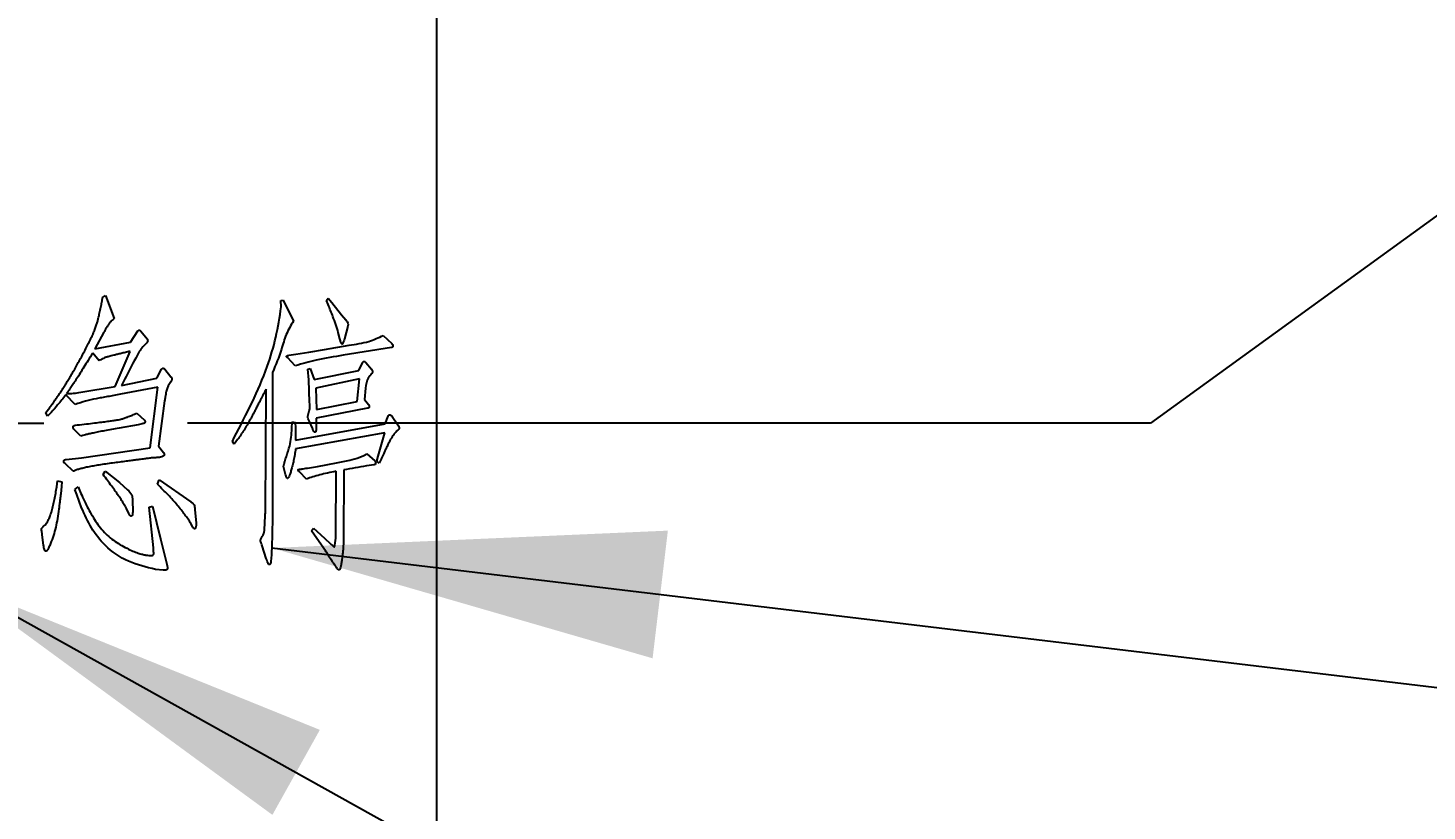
# Model space of a CAD drawing. Extents: x 2 to 292, y 3 to 207.
# Drawn here: x 163.5 to 178.09, y 65.23 to 73.39 of the extents above; entities that cross this region are included whole.
import ezdxf

# ---------------------------------------------------------------- set-up
doc = ezdxf.new("R2010")
doc.units = 0
doc.linetypes.add('SLD-实线', pattern=[0])
doc.layers.get('0').update_dxf_attribs({"linetype": 'CONTINUOUS'})
doc.layers.add('图框', color=7, linetype='SLD-实线')
doc.styles.add('SLDTEXTSTYLE0', font='TXT', dxfattribs={"width": 0.7, "bigfont": 'bigfont'})
doc.styles.add('SLDTEXTSTYLE10', font='TXT', dxfattribs={"width": 0.633333})
doc.styles.add('SLDTEXTSTYLE2', font='TXT', dxfattribs={"width": 0.7})
doc.dimstyles.new('SLDDIMSTYLE1', dxfattribs={"dimtxt": 3.5, "dimasz": 4.08, "dimexe": 0, "dimexo": 0.0625, "dimgap": 0.875, "dimtad": 0, "dimtih": 1, "dimtoh": 1, "dimlfac": 5, "dimrnd": 1e-09, "dimzin": 12, "dimtxsty": 'SLDTEXTSTYLE2', "dimblk1": 'NONE', "dimblk2": 'NONE', "dimsah": 1, "dimcen": 0.09, "dimazin": 3, "dimtfac": 1, "dimtofl": 0, "dimtmove": 0, "dimatfit": 3, "dimtolj": 1, "dimtzin": 12})
doc.dimstyles.new('SLDDIMSTYLE11', dxfattribs={"dimtxt": 3.5, "dimasz": 4.08, "dimexe": 0, "dimexo": 0.0625, "dimgap": 0.875, "dimtad": 0, "dimtih": 1, "dimtoh": 1, "dimlfac": 5, "dimrnd": 1e-09, "dimzin": 12, "dimtxsty": 'SLDTEXTSTYLE2', "dimblk1": 'NONE', "dimsah": 1, "dimcen": 0, "dimazin": 3, "dimtfac": 1, "dimtmove": 0, "dimatfit": 3, "dimtolj": 1, "dimtzin": 12})
doc.dimstyles.new('SLDDIMSTYLE14', dxfattribs={"dimtxt": 0.18, "dimasz": 4.08, "dimexe": 0, "dimexo": 0.0625, "dimgap": 0, "dimtad": 0, "dimtih": 1, "dimtoh": 1, "dimdec": 0, "dimrnd": 1e-09, "dimzin": 0, "dimtxsty": 'STANDARD', "dimsah": 1, "dimcen": 0.09, "dimazin": 3, "dimtfac": 4.08, "dimtdec": 0, "dimtofl": 0, "dimtmove": 0, "dimatfit": 3, "dimtolj": 1, "dimtzin": 0})
doc.dimstyles.new('SLDDIMSTYLE2', dxfattribs={"dimtxt": 3.5, "dimasz": 4.08, "dimexe": 0, "dimexo": 0.0625, "dimgap": 0.875, "dimtad": 0, "dimtih": 1, "dimtoh": 1, "dimlfac": 5, "dimrnd": 1e-09, "dimzin": 12, "dimtxsty": 'SLDTEXTSTYLE2', "dimblk1": 'NONE', "dimblk2": 'NONE', "dimsah": 1, "dimcen": 0.09, "dimazin": 3, "dimtfac": 1, "dimtofl": 0, "dimtmove": 0, "dimatfit": 3, "dimtolj": 1, "dimtzin": 12})
doc.dimstyles.new('SLDDIMSTYLE7', dxfattribs={"dimtxt": 3.5, "dimasz": 4.08, "dimexe": 0, "dimexo": 0.0625, "dimgap": 0.875, "dimtad": 0, "dimtih": 1, "dimtoh": 1, "dimlfac": 5, "dimrnd": 1e-09, "dimzin": 12, "dimtxsty": 'SLDTEXTSTYLE2', "dimblk1": 'NONE', "dimsah": 1, "dimcen": 0, "dimazin": 3, "dimtfac": 1, "dimtmove": 0, "dimatfit": 3, "dimtolj": 1, "dimtzin": 12})
doc.dimstyles.new('SLDDIMSTYLE8', dxfattribs={"dimtxt": 3.5, "dimasz": 4.08, "dimexe": 0, "dimexo": 0.0625, "dimgap": 0.875, "dimtad": 0, "dimtih": 1, "dimtoh": 1, "dimlfac": 5, "dimrnd": 1e-09, "dimzin": 4, "dimtxsty": 'SLDTEXTSTYLE2', "dimblk1": 'NONE', "dimsah": 1, "dimcen": 0, "dimazin": 3, "dimtfac": 1, "dimtmove": 0, "dimatfit": 3, "dimtolj": 1, "dimtzin": 12})

# ---------------------------------------------------------------- blocks, each defined once
blk = doc.blocks.new('_D_20')
at = {"layer": '图框', "color": 5}
blk.add_line((163.965, 119.071), (163.965, 165.671), dxfattribs=at)
at = {"layer": '图框', "color": 5, "insert": (161.618, 165.671), "char_height": 3.5, "attachment_point": 1, "rotation": 90, "style": 'SLDTEXTSTYLE2'}
blk.add_mtext('571', dxfattribs=at)
blk = doc.blocks.new('_NONE')
blk = doc.blocks.new('_D_26')
at = {"layer": '图框', "color": 5}
for p, q in [((180.209, 72.899), (175.209, 69.271)), ((180.209, 72.899), (185.209, 72.899)), ((175.209, 69.271), (165.165, 69.271))]:
    blk.add_line(p, q, dxfattribs=at)
at = {"layer": '图框', "color": 5, "insert": (185.209, 75.245), "char_height": 3.5, "attachment_point": 1, "style": 'SLDTEXTSTYLE2'}
blk.add_mtext('115', dxfattribs=at)
blk = doc.blocks.new('_D_35')
at = {"layer": '图框', "color": 5}
blk.add_line((113.265, 105.271), (177.765, 105.271), dxfattribs=at)
at = {"layer": '图框', "color": 5, "insert": (177.765, 107.618), "char_height": 3.5, "attachment_point": 1, "style": 'SLDTEXTSTYLE2'}
blk.add_mtext('295', dxfattribs=at)
blk = doc.blocks.new('_D_40')
at = {"layer": '图框', "color": 5}
blk.add_line((113.265, 121.271), (177.765, 121.271), dxfattribs=at)
at = {"layer": '图框', "color": 5, "insert": (177.765, 123.618), "char_height": 3.5, "attachment_point": 1, "style": 'SLDTEXTSTYLE2'}
blk.add_mtext('375', dxfattribs=at)
blk = doc.blocks.new('_D_47')
at = {"layer": '图框', "color": 5}
blk.add_line((115.265, 159.271), (176.538, 159.271), dxfattribs=at)
at = {"layer": '图框', "color": 5, "insert": (176.538, 161.618), "char_height": 3.5, "attachment_point": 1, "style": 'SLDTEXTSTYLE2'}
blk.add_mtext('565', dxfattribs=at)
blk = doc.blocks.new('SW_SYMBOL_HOLE_SPOT')
at = {"layer": '图框', "color": 0}
for p, q in [((0, 875), (0, 75)), ((1600, 75), (1600, 875)), ((0, 75), (1600, 75))]:
    blk.add_line(p, q, dxfattribs=at)
blk = doc.blocks.new('SW_SYMBOL_HOLE_DEPTH')
at = {"layer": '图框', "color": 0}
for p, q in [((0, 875), (800, 875)), ((400, 875), (400, 75)), ((100, 555), (400, 75)), ((700, 555), (400, 75))]:
    blk.add_line(p, q, dxfattribs=at)
blk = doc.blocks.new('_D_58')
at = {"layer": '图框', "color": 5}
for p, q in [((148.803, 80.542), (152.726, 76.001)), ((152.726, 76.001), (177.803, 46.971)), ((177.803, 46.971), (200.911, 46.971))]:
    blk.add_line(p, q, dxfattribs=at)
blk.add_solid([(152.726, 76.001), (155.008, 72.582), (155.777, 73.246)], dxfattribs=at)
at = {"layer": '图框', "color": 5, "xscale": 0.004511737089201878, "yscale": 0.004511737089201878, "zscale": 0.004511737089201878}
for name, p in [('SW_SYMBOL_HOLE_SPOT', (179.391, 40.93)), ('SW_SYMBOL_HOLE_DEPTH', (193.941, 40.93))]:
    blk.add_blockref(name, p, dxfattribs=at)
at = {"layer": '图框', "color": 5, "char_height": 3.5, "attachment_point": 1}
for s, insert, style in [('22.50 贯\\M+190FA', (184.545, 50.792), 'SLDTEXTSTYLE0'), ('%%c', (180.43, 50.806), 'SLDTEXTSTYLE2'), ('%%c', (186.754, 44.936), 'SLDTEXTSTYLE2'), ('30', (190.868, 44.921), 'SLDTEXTSTYLE2'), ('10', (197.839, 44.921), 'SLDTEXTSTYLE2')]:
    blk.add_mtext(s, dxfattribs=dict(at, insert=insert, style=style))
blk = doc.blocks.new('_D_62')
at = {"layer": '图框', "color": 5}
for p, q in [((111.225, 67.929), (112.304, 66.614)), ((112.304, 66.614), (147.049, 24.256)), ((147.049, 24.256), (174.199, 24.256))]:
    blk.add_line(p, q, dxfattribs=at)
blk.add_solid([(112.304, 66.614), (114.498, 63.138), (115.284, 63.782)], dxfattribs=at)
at = {"layer": '图框', "color": 5, "xscale": 0.004511737089201878, "yscale": 0.004511737089201878, "zscale": 0.004511737089201878}
for name, p in [('SW_SYMBOL_HOLE_SPOT', (149.131, 19.07)), ('SW_SYMBOL_HOLE_DEPTH', (166.744, 19.07))]:
    blk.add_blockref(name, p, dxfattribs=at)
at = {"layer": '图框', "color": 5, "char_height": 3.5, "attachment_point": 1}
for s, insert, style in [('8.50 贯\\M+190FA', (160.194, 28.076), 'SLDTEXTSTYLE0'), ('%%c', (154.767, 28.091), 'SLDTEXTSTYLE2'), ('4 x', (148.637, 28.076), 'SLDTEXTSTYLE10'), ('%%c', (156.494, 23.076), 'SLDTEXTSTYLE2'), ('15', (161.921, 23.062), 'SLDTEXTSTYLE2'), ('8', (171.954, 23.062), 'SLDTEXTSTYLE2')]:
    blk.add_mtext(s, dxfattribs=dict(at, insert=insert, style=style))
blk = doc.blocks.new('_D_67')
at = {"layer": '图框', "color": 5}
for p, q in [((156.795, 70.927), (162.734, 67.616)), ((162.734, 67.616), (182.88, 56.382)), ((182.88, 56.382), (191.654, 56.382))]:
    blk.add_line(p, q, dxfattribs=at)
blk.add_solid([(162.734, 67.616), (166.05, 65.185), (166.545, 66.072)], dxfattribs=at)
at = {"layer": '图框', "color": 5, "char_height": 3.5, "attachment_point": 1, "style": 'SLDTEXTSTYLE2'}
for s, insert in [('%%c', (184.467, 60.908)), ('34', (188.582, 60.894))]:
    blk.add_mtext(s, dxfattribs=dict(at, insert=insert))
blk = doc.blocks.new('SW_CENTERMARKSYMBOL_0')
at = {"layer": '图框', "color": 0}
for p, q in [((0, 1), (0, 3.9)), ((0, 0), (0, 0.5)), ((-1, 0), (-3.9, 0)), ((0, 0), (-0.5, 0)), ((0, 0), (0, -0.5)), ((0, 0), (0.5, 0)), ((1, 0), (3.9, 0)), ((0, -1), (0, -3.9))]:
    blk.add_line(p, q, dxfattribs=at)

msp = doc.modelspace()

# ---------------------------------------------------------------- linework, layer by layer
at = {"color": 7, "linetype": 'SLD-实线'}
for p, q in [((167.76450306, 46.27149122), (167.76450306, 162.27148789)), ((164.27897245, 70.58429437), (164.31050927, 70.60432451)), ((164.31050927, 70.60432451), (164.40000564, 70.36269026)), ((166.13919169, 70.54977732), (166.16220504, 70.55574375)), ((166.14174873, 70.48372047), (166.13919169, 70.54977732)), ((166.16220504, 70.55574375), (166.27129942, 70.33711987)), ((166.61351353, 70.55276053), (166.63098961, 70.57577389)), ((166.63098961, 70.50971704), (166.61351353, 70.55276053)), ((166.63098961, 70.57577389), (166.67104393, 70.52974718)), ((166.67104393, 70.52974718), (166.77204997, 70.40019053)), ((166.77204997, 70.40019053), (166.81509048, 70.34862655)), ((164.29346234, 70.2220531), (164.19842869, 70.04647272)), ((164.56961662, 70.11551278), (164.64718014, 70.23355978)), ((164.67871696, 70.23057657), (164.74221379, 70.15301602)), ((166.75457388, 70.15003281), (166.73752696, 70.21906989)), ((166.83511764, 70.28214353), (166.80060059, 70.15301602)), ((166.84108407, 70.30259984), (166.83511764, 70.28214353)), ((164.19842869, 70.04647272), (164.56961662, 70.11551278)), ((166.59348637, 70.0405063), (166.84960753, 70.086533)), ((167.29239851, 70.06096261), (166.78909689, 69.98041885)), ((167.20631153, 70.18753605), (167.29537875, 70.10102289)), ((164.24146921, 69.92288547), (164.17541534, 70.00343221)), ((164.41150934, 69.65525168), (164.56663639, 70.02047616)), ((166.28877551, 69.87089234), (166.21078879, 69.95442229)), ((166.22229249, 69.98041885), (166.29431278, 69.99192553)), ((166.29431278, 69.99192553), (166.42941267, 70.01195269)), ((166.42941267, 70.01195269), (166.59348637, 70.0405063)), ((166.9531706, 69.82188242), (166.99067384, 69.89987212)), ((167.02519089, 69.90541237), (167.0827213, 69.8333891)), ((164.84577686, 69.74133866), (164.8947838, 69.8333891)), ((164.92930085, 69.8333891), (164.99237448, 69.75582855)), ((166.05268151, 69.80185526), (166.04969532, 68.27745455)), ((166.41790301, 69.8333891), (166.44389659, 69.84233873)), ((166.42941267, 69.72429174), (166.41790301, 69.8333891)), ((166.44389659, 69.84233873), (166.48438603, 69.72727495)), ((166.48438603, 69.72727495), (166.9531706, 69.82188242)), ((164.05182511, 69.59473806), (164.41150934, 69.65525168)), ((164.85430032, 69.64672821), (164.46605951, 69.57470792)), ((164.47756917, 69.66377514), (164.84577686, 69.74133866)), ((164.51208622, 69.7328152), (164.47756917, 69.66377514)), ((164.7767368, 69.01387291), (164.85430032, 69.64672821)), ((165.97809822, 68.36055832), (165.98364145, 69.6262719)), ((166.43835932, 69.49117797), (166.42941267, 69.72429174)), ((166.95870787, 69.7328152), (166.50143296, 69.63777857)), ((166.50143296, 69.63777857), (166.50995642, 69.41361743)), ((166.93569452, 69.49714439), (166.95870787, 69.7328152)), ((167.0222047, 69.63777857), (167.010701, 69.51717454)), ((163.99429471, 69.4651814), (163.89627487, 69.56618445)), ((164.92632061, 69.50566786), (164.86282379, 69.03091984)), ((166.50995642, 69.41361743), (166.93569452, 69.49714439)), ((167.010701, 69.51717454), (167.05076128, 69.4651814)), ((163.68660361, 69.38463765), (163.72964412, 69.4366278)), ((163.70365054, 69.34457737), (163.68660361, 69.38463765)), ((163.74114782, 69.38208061), (163.70365054, 69.34457737)), ((164.63567645, 69.37611418), (164.7162202, 69.30153387)), ((167.04223782, 69.42810433), (166.50739938, 69.32454722)), ((166.50739938, 69.32454722), (166.50739938, 69.24101728)), ((167.22633869, 69.26403063), (167.2578755, 69.34457737)), ((167.29836494, 69.34159415), (167.35888154, 69.25550716)), ((164.05182511, 69.13447695), (163.97980482, 69.20948344)), ((163.99130851, 69.24954074), (164.01432187, 69.25252395)), ((164.65016634, 69.25550716), (164.45156962, 69.22099011)), ((166.2542525, 69.21502369), (166.25680954, 69.28406077)), ((166.25680954, 69.28406077), (166.28877551, 69.27852052)), ((166.28877551, 69.27852052), (166.29133255, 69.22354715)), ((166.29133255, 69.09441667), (167.22633869, 69.26403063)), ((166.29133255, 69.22354715), (166.29133255, 69.09441667)), ((167.22335845, 69.1719802), (166.29133255, 69.00236624)), ((166.46690995, 69.2180069), (166.43537909, 69.29002719)), ((167.15176136, 68.92735975), (167.22335845, 69.1719802)), ((164.86282379, 69.03091984), (164.91481096, 68.964863)), ((165.63290388, 69.07992678), (165.652937, 69.12297028)), ((165.652937, 69.050947), (165.63290388, 69.07992678)), ((165.68745405, 69.09995692), (165.652937, 69.050947)), ((163.89926106, 68.89283972), (164.05736834, 68.91031282)), ((164.05736834, 68.91031282), (164.7767368, 69.01387291)), ((166.96169406, 68.91585308), (167.00473458, 68.93588322)), ((167.00473458, 68.93588322), (167.03669459, 68.95037311)), ((167.03669459, 68.95037311), (167.11724431, 68.87834983)), ((167.14025766, 68.87579279), (167.15176136, 68.92735975)), ((167.16327101, 68.85533648), (167.14025766, 68.87579279)), ((167.18329817, 68.89582294), (167.16327101, 68.85533648)), ((163.97128135, 68.76925247), (163.8907376, 68.84681302)), ((164.28493887, 68.73473244), (164.304972, 68.77223569)), ((164.304972, 68.77223569), (164.45455581, 68.65120547)), ((166.18777544, 68.73771566), (166.16476208, 68.82081943)), ((166.40639931, 68.68870574), (166.33181602, 68.76328605)), ((166.41534597, 68.8037725), (166.52146012, 68.82081943)), ((166.52146012, 68.82081943), (166.72005683, 68.85831969)), ((166.71153337, 68.09889095), (166.7145136, 68.76925247)), ((166.79506332, 68.78374236), (166.79207713, 68.05286723)), ((167.11127788, 68.83829253), (167.03072816, 68.82678586)), ((163.80166441, 68.60816198), (163.81018788, 68.67123263)), ((163.81018788, 68.67123263), (163.85323435, 68.65972596)), ((163.85024816, 68.61114519), (163.8417247, 68.53315549)), ((163.85323435, 68.65972596), (163.85024816, 68.61114519)), ((163.98832828, 68.5791822), (164.02284533, 68.60816198)), ((164.02284533, 68.60816198), (164.05182511, 68.53912192)), ((164.45455581, 68.65120547), (164.5380798, 68.57662516)), ((164.85131413, 68.63415855), (164.86879021, 68.68018227)), ((164.86879021, 68.68018227), (165.19949466, 68.45261174)), ((164.00878459, 68.52761524), (163.98832828, 68.5791822)), ((164.06034857, 68.3895381), (164.00878459, 68.52761524)), ((164.58964974, 68.47008186), (164.59262997, 68.3435114)), ((164.5521465, 68.32902151), (164.5265761, 68.38101464)), ((164.76522714, 68.39507835), (164.79975015, 68.40658503)), ((164.80827362, 67.97232049), (164.76522714, 68.39507835)), ((164.79975015, 68.40658503), (164.8832801, 68.0643739)), ((165.24253518, 68.372065), (165.25404483, 68.22844761)), ((165.21952182, 68.18796115), (165.19949466, 68.2254644)), ((166.04969532, 68.27745455), (166.04415804, 67.96933728)), ((166.45838648, 68.14790087), (166.4784196, 68.17645448)), ((166.4899233, 68.10485738), (166.45838648, 68.14790087)), ((166.4784196, 68.17645448), (166.5504399, 68.11039763)), ((163.66359025, 67.99831706), (163.64910037, 68.10741442)), ((164.8832801, 68.0643739), (164.94933397, 67.79972332)), ((166.60499007, 67.94078367), (166.4899233, 68.10485738)), ((166.5504399, 68.11039763), (166.64803058, 68.02133041)), ((165.98662168, 67.86023992), (165.94358117, 67.99235063)), ((164.91183073, 67.73920672), (164.83128697, 67.74517315))]:
    msp.add_line(p, q, dxfattribs=at)
for points, knots in [([(163.72964422, 69.43662912), (163.73191265, 69.43961551), (163.73730873, 69.44671942), (163.74672053, 69.4588448), (163.75775262, 69.47499887), (163.7713853, 69.49436302), (163.78704452, 69.51754995), (163.80550272, 69.54368638), (163.8254854, 69.57388649), (163.84794063, 69.60716661), (163.87231708, 69.64381251), (163.89790612, 69.68378277), (163.92413596, 69.72732171), (163.95183183, 69.77377646), (163.98099601, 69.8231697), (164.01056499, 69.87610613), (164.04190026, 69.93187479), (164.07314985, 69.99006048), (164.10366241, 70.04796525), (164.13177044, 70.10338345), (164.15713233, 70.15493181), (164.17895744, 70.20308183), (164.19719816, 70.24780959), (164.21267241, 70.28883382), (164.2252698, 70.32612945), (164.23675061, 70.37059313), (164.24802363, 70.42185963), (164.2605588, 70.47961507), (164.27089872, 70.53331175), (164.27636098, 70.56780253), (164.27897301, 70.58429586)], [0, 0, 0, 0, 0.0087549997, 0.0208261231, 0.035822502, 0.0544050204, 0.0761127879, 0.101134115, 0.1290945552, 0.160641989, 0.1948566768, 0.2318378006, 0.2714215293, 0.3135071364, 0.3580972892, 0.4053178228, 0.4550496568, 0.5074266071, 0.5594918873, 0.6078401106, 0.6524820251, 0.6935947897, 0.7312215217, 0.7652217963, 0.7959480702, 0.8230557898, 0.8723701498, 0.9184843092, 0.9610195699, 1, 1, 1, 1]), ([(165.652937, 69.12297028), (165.77880106, 69.3645998), (165.95414109, 69.70121159), (166.09289194, 70.16762025), (166.12548005, 70.37846316), (166.14174873, 70.48372047)], [0, 0, 0, 0, 0.5602370588, 0.7804608942, 1, 1, 1, 1]), ([(166.73752696, 70.21906989), (166.71965192, 70.27406016), (166.68772785, 70.37227044), (166.64832839, 70.46771441), (166.63098961, 70.50971704)], [0, 0, 0, 0, 0.5599236514, 1, 1, 1, 1]), ([(164.40000433, 70.36268921), (164.39347304, 70.35686351), (164.38146587, 70.34615351), (164.36506406, 70.33158349), (164.35298536, 70.31859699), (164.34330942, 70.30671593), (164.33438567, 70.29275937), (164.32407834, 70.27412098), (164.30905047, 70.25053582), (164.29902196, 70.232212), (164.29346268, 70.22205422)], [0, 0, 0, 0, 0.1475042834, 0.2711726488, 0.3694051895, 0.4460435607, 0.5290356251, 0.6481006429, 0.8049252434, 1, 1, 1, 1]), ([(166.27129942, 70.33711987), (166.24361099, 70.29163794), (166.18740045, 70.19930469), (166.1385598, 70.01086556), (166.08525604, 69.88113505), (166.05268151, 69.80185526)], [0, 0, 0, 0, 0.27405877646, 0.5563690785, 1, 1, 1, 1]), ([(166.81509048, 70.34862655), (166.82136495, 70.34078543), (166.83254259, 70.32681688), (166.8384797, 70.30998381), (166.84108407, 70.30259984)], [0, 0, 0, 0, 0.5613411679, 1, 1, 1, 1]), ([(164.64718098, 70.23356072), (164.64937133, 70.23604949), (164.65342006, 70.24064981), (164.66269771, 70.24201056), (164.67150609, 70.23816592), (164.67606395, 70.23336969), (164.67871731, 70.23057756)], [0, 0, 0, 0, 0.2572589909, 0.4755268881, 0.6946778686, 1, 1, 1, 1]), ([(164.74221379, 70.15301602), (164.74482785, 70.14854242), (164.7500387, 70.13962476), (164.7490594, 70.11795219), (164.72273835, 70.09121536), (164.67108625, 70.04325831), (164.60482259, 69.91331998), (164.54918403, 69.80502347), (164.51208622, 69.7328152)], [0, 0, 0, 0, 0.03127091431, 0.0623352264, 0.12457438639, 0.24952493561, 0.49960990502, 1, 1, 1, 1]), ([(166.80060097, 70.15301523), (166.79815426, 70.14321091), (166.79408308, 70.12689705), (166.78654235, 70.10986071), (166.78144531, 70.09597859), (166.77136269, 70.09769875), (166.76787749, 70.10685903), (166.76281321, 70.11769535), (166.75835452, 70.1327229), (166.75591001, 70.14391798), (166.75457497, 70.15003206)], [0, 0, 0, 0, 0.2438953793, 0.4058288238, 0.4962082995, 0.5422716745, 0.618034407, 0.7169037991, 0.8453896288, 1, 1, 1, 1]), ([(166.84960753, 70.086533), (166.91920702, 70.09561354), (167.043294, 70.11180297), (167.15657085, 70.16442802), (167.20631153, 70.18753605)], [0, 0, 0, 0, 0.56089280697, 1, 1, 1, 1]), ([(167.29538043, 70.1010229), (167.29937284, 70.09607493), (167.3060946, 70.08774436), (167.3084118, 70.07335421), (167.30263218, 70.06261361), (167.29579726, 70.06151149), (167.29239726, 70.06096324)], [0, 0, 0, 0, 0.3655004455, 0.6153681054, 0.8086661932, 1, 1, 1, 1]), ([(164.17541452, 70.00343074), (164.15951344, 69.97757117), (164.12907608, 69.92807158), (164.08538626, 69.85733943), (164.04505557, 69.79395926), (164.00961747, 69.73700637), (163.97704002, 69.68787561), (163.94916019, 69.64531834), (163.92431884, 69.61050183), (163.90907517, 69.58961188), (163.90224171, 69.58024728)], [0, 0, 0, 0, 0.1807578658, 0.3460011591, 0.495016533, 0.6280726784, 0.7453741428, 0.8460155787, 0.9309715179, 1, 1, 1, 1]), ([(164.56663549, 70.02047741), (164.54986564, 70.01667315), (164.51800798, 70.00944619), (164.47315695, 69.99876908), (164.43361573, 69.98945255), (164.39971505, 69.98086602), (164.37113704, 69.97371159), (164.34803409, 69.96755876), (164.33026232, 69.96326726), (164.30758855, 69.95584062), (164.27787003, 69.94389786), (164.25381543, 69.93001175), (164.24147035, 69.92288525)], [0, 0, 0, 0, 0.1512990624, 0.2874227215, 0.4056549701, 0.5087238172, 0.5951202944, 0.664845974, 0.7191120775, 0.7558725442, 0.8747110484, 1, 1, 1, 1]), ([(166.21078879, 69.95442229), (166.20733132, 69.95640138), (166.20246101, 69.95918919), (166.19879839, 69.96440489), (166.19783468, 69.96727002), (166.1980843, 69.96944637), (166.19947113, 69.97122752), (166.20182365, 69.9729783), (166.20589236, 69.97502783), (166.21279619, 69.97788508), (166.21867148, 69.97945271), (166.22229249, 69.98041885)], [0, 0, 0, 0, 0.2465008878, 0.3472297853, 0.3930304871, 0.4339470782, 0.479024949, 0.5304264401, 0.6180068842, 0.7645734475, 1, 1, 1, 1]), ([(166.78909689, 69.98041885), (166.69456593, 69.96475643), (166.52587955, 69.93680753), (166.36117881, 69.89102054), (166.28877551, 69.87089234)], [0, 0, 0, 0, 0.5603947947, 1, 1, 1, 1]), ([(166.99067384, 69.89987212), (166.99195586, 69.90235749), (166.99453535, 69.90735821), (167.00012693, 69.91383611), (167.00925129, 69.91692652), (167.01822915, 69.9123601), (167.02287699, 69.90772162), (167.02519089, 69.90541237)], [0, 0, 0, 0, 0.18656884539, 0.37538855994, 0.55889663884, 0.78039861041, 1, 1, 1, 1]), ([(164.8947838, 69.8333891), (164.89660153, 69.83656633), (164.89934036, 69.84135355), (164.90591022, 69.84475335), (164.91328977, 69.845225), (164.92145123, 69.84056565), (164.9266916, 69.83577461), (164.92930085, 69.8333891)], [0, 0, 0, 0, 0.2492410875, 0.37553760742, 0.50021517331, 0.75115070777, 1, 1, 1, 1]), ([(164.99237595, 69.75582793), (164.99485063, 69.75225819), (164.99942976, 69.74565276), (165.00324184, 69.73367363), (165.00009444, 69.71871606), (164.99348862, 69.70979384), (164.98939278, 69.70426177)], [0, 0, 0, 0, 0.2279298764, 0.4217608812, 0.6414721058, 1, 1, 1, 1]), ([(167.0827213, 69.8333891), (167.08542818, 69.82983745), (167.09089697, 69.82266194), (167.09772272, 69.80964101), (167.09184888, 69.79615183), (167.07629951, 69.77432607), (167.03385868, 69.73088564), (167.02685901, 69.67496324), (167.0222047, 69.63777857)], [0, 0, 0, 0, 0.0624768832, 0.1262239955, 0.1880022439, 0.2505627957, 0.5016742517, 1, 1, 1, 1]), ([(164.98939278, 69.70426177), (164.98017753, 69.69051104), (164.96295669, 69.66481461), (164.94873341, 69.62885591), (164.94203374, 69.59867046), (164.9371008, 69.57189529), (164.93142919, 69.54040019), (164.92809796, 69.51775405), (164.92632012, 69.50566812)], [0, 0, 0, 0, 0.2349407275, 0.4390413587, 0.5448957838, 0.6744695846, 0.8262689012, 1, 1, 1, 1]), ([(165.98363953, 69.62627327), (165.97484282, 69.60893706), (165.95773783, 69.57522723), (165.93278026, 69.52647866), (165.90909543, 69.48114783), (165.88760341, 69.43911596), (165.86740149, 69.40049148), (165.84882489, 69.36538561), (165.83163306, 69.33356461), (165.8011568, 69.27835003), (165.7552181, 69.19949722), (165.71000833, 69.13308816), (165.68745373, 69.09995749)], [0, 0, 0, 0, 0.0964817663, 0.1876063976, 0.2717991166, 0.3503128102, 0.4218954674, 0.4881257948, 0.5474310881, 0.6013913723, 0.8011389803, 1, 1, 1, 1]), ([(163.89627487, 69.56618445), (163.86779142, 69.53141729), (163.81692908, 69.46933426), (163.76430281, 69.408741), (163.74114782, 69.38208061)], [0, 0, 0, 0, 0.5600106577, 1, 1, 1, 1]), ([(163.90224171, 69.58024728), (163.92672449, 69.581012), (163.9768986, 69.5825792), (164.02645246, 69.5906198), (164.0518262, 69.59473694)], [0, 0, 0, 0, 0.48795646974, 1, 1, 1, 1]), ([(164.46606016, 69.57470711), (164.44275873, 69.57018358), (164.39757798, 69.56141259), (164.33192516, 69.54828859), (164.270169, 69.53743382), (164.19352007, 69.52411162), (164.10042305, 69.50494178), (164.02980922, 69.47848755), (163.9942937, 69.46518229)], [0, 0, 0, 0, 0.1467688724, 0.2845802241, 0.4139748157, 0.5344137005, 0.7658314459, 1, 1, 1, 1]), ([(166.43537909, 69.29002719), (166.42742395, 69.3082882), (166.41138546, 69.34510451), (166.44491278, 69.41057863), (166.4408456, 69.46059986), (166.43835932, 69.49117797)], [0, 0, 0, 0, 0.2766897156, 0.5578386169, 1, 1, 1, 1]), ([(167.05076078, 69.46518229), (167.05395844, 69.46103716), (167.05943621, 69.45393631), (167.0626067, 69.44122445), (167.05541602, 69.43033535), (167.04718415, 69.42894268), (167.04223745, 69.42810579)], [0, 0, 0, 0, 0.3086975956, 0.5288164438, 0.7168562839, 1, 1, 1, 1]), ([(164.01432353, 69.25252514), (164.04629216, 69.25616764), (164.10669203, 69.2630496), (164.19187647, 69.27353628), (164.26641065, 69.28201374), (164.32982131, 69.29092395), (164.38249668, 69.29770051), (164.42417401, 69.30482018), (164.45525904, 69.30992134), (164.48314065, 69.31631099), (164.51273757, 69.32634216), (164.54953001, 69.33986308), (164.59116752, 69.35665045), (164.62022472, 69.36935724), (164.63567448, 69.37611346)], [0, 0, 0, 0, 0.1514928314, 0.2862226681, 0.4041112751, 0.5046638034, 0.5877144825, 0.6541297039, 0.7037239777, 0.7360094488, 0.7886790504, 0.8506804614, 0.9206065519, 1, 1, 1, 1]), ([(167.2578755, 69.34457737), (167.25998406, 69.3486671), (167.26316499, 69.35483683), (167.27126543, 69.35951281), (167.28073647, 69.35961466), (167.28996602, 69.35193877), (167.29558143, 69.34502249), (167.29836494, 69.34159415)], [0, 0, 0, 0, 0.2495556834, 0.3764760786, 0.4993391947, 0.7518272825, 1, 1, 1, 1]), ([(163.97980403, 69.20948231), (163.97679566, 69.21323355), (163.97116009, 69.22026072), (163.96987543, 69.23394128), (163.97740962, 69.24604299), (163.98637877, 69.24830081), (163.99130834, 69.24954142)], [0, 0, 0, 0, 0.26587343161, 0.49805803384, 0.7241167823, 0.99995910094, 0.99995910094, 0.99995910094, 0.99995910094]), ([(164.4515705, 69.22098881), (164.42470793, 69.2162344), (164.37392224, 69.20724583), (164.30225349, 69.19337784), (164.23922743, 69.18133386), (164.18489747, 69.16958902), (164.13922619, 69.15963813), (164.10226249, 69.15066109), (164.07393678, 69.14301642), (164.0583284, 69.13698823), (164.0518262, 69.13447698)], [0, 0, 0, 0, 0.1999124574, 0.3779494104, 0.5349513568, 0.6701166189, 0.7852901746, 0.8774490124, 0.9489471953, 1, 1, 1, 1]), ([(164.71621997, 69.3015343), (164.71850502, 69.29790852), (164.72286158, 69.29099579), (164.72229671, 69.27871985), (164.71275853, 69.27124244), (164.69861939, 69.26586595), (164.67681912, 69.26084374), (164.65982949, 69.25744298), (164.65016603, 69.25550868)], [0, 0, 0, 0, 0.12848909235, 0.24497040974, 0.32688750143, 0.4766517005, 0.70231865996, 0.99998064095, 0.99998064095, 0.99998064095, 0.99998064095]), ([(166.16476208, 68.82081943), (166.174917, 68.85526543), (166.19598518, 68.92672981), (166.24196082, 69.05456496), (166.24959055, 69.15416547), (166.2542525, 69.21502369)], [0, 0, 0, 0, 0.2657571742, 0.5513606361, 1, 1, 1, 1]), ([(166.50739938, 69.24101728), (166.5071047, 69.22966), (166.50666267, 69.21262413), (166.5058392, 69.19273345), (166.50294646, 69.1829906), (166.49929701, 69.17843045), (166.49587701, 69.17643436), (166.49248901, 69.17581224), (166.48870688, 69.17698862), (166.48423809, 69.18223999), (166.47718354, 69.1962865), (166.47123694, 69.20885878), (166.46690995, 69.2180069)], [0, 0, 0, 0, 0.2807412352, 0.4211108698, 0.4912161678, 0.5265772624, 0.562829755, 0.5866899071, 0.6095449257, 0.6570646032, 0.7504658029, 1, 1, 1, 1]), ([(167.35888019, 69.25550648), (167.36246644, 69.2484777), (167.36807435, 69.23748653), (167.37509476, 69.22098975), (167.36627148, 69.20657484), (167.35033028, 69.19265265), (167.32832963, 69.16971138), (167.3080791, 69.14338138), (167.2906509, 69.11521361), (167.27440921, 69.08833154), (167.2585182, 69.05538036), (167.24052795, 69.01955075), (167.22426742, 68.98288537), (167.20821944, 68.94990941), (167.19513134, 68.92123195), (167.18700131, 68.90377444), (167.1832986, 68.89582367)], [0.00000503961, 0.00000503961, 0.00000503961, 0.00000503961, 0.05810488688, 0.09085723272, 0.11922620797, 0.17059116172, 0.24583641546, 0.34650822359, 0.40951277153, 0.48425564037, 0.5725552157, 0.67275290374, 0.77299758269, 0.86131493467, 0.93683784712, 1, 1, 1, 1]), ([(163.8907376, 68.84681302), (163.88680277, 68.85074962), (163.878947, 68.85860893), (163.87383222, 68.87108717), (163.87494272, 68.8794662), (163.87667387, 68.88336214), (163.8794347, 68.88659999), (163.88656838, 68.89116975), (163.89361918, 68.89209742), (163.89926106, 68.89283972)], [0, 0, 0, 0, 0.25000865475, 0.49913478244, 0.562027535, 0.6247395802, 0.68769207484, 0.75009878813, 1, 1, 1, 1]), ([(164.89734079, 68.92181983), (164.88887368, 68.91924374), (164.86835795, 68.9130019), (164.83196219, 68.91147597), (164.78907844, 68.90982108), (164.75371245, 68.90439091), (164.72487723, 68.90057879), (164.70058561, 68.89715807), (164.66811779, 68.8922935), (164.62709495, 68.88758168), (164.57820156, 68.88031596), (164.52072651, 68.87342917), (164.4551164, 68.86475501), (164.38364565, 68.85536391), (164.31129496, 68.84557712), (164.24323833, 68.83538301), (164.18167234, 68.82527032), (164.12678092, 68.81477651), (164.07849028, 68.80365034), (164.0368264, 68.79266538), (164.0014677, 68.78198568), (163.98074114, 68.77324279), (163.9712807, 68.76925218)], [0, 0, 0, 0, 0.0281317224, 0.0681628398, 0.1153563958, 0.1651424083, 0.1820569096, 0.2081327629, 0.243370296, 0.286750221, 0.3397993445, 0.4009920626, 0.4713447106, 0.5508577613, 0.6308802525, 0.7041761136, 0.7703124166, 0.8298407438, 0.8823708421, 0.9283037952, 0.9672749855, 1, 1, 1, 1]), ([(164.91481096, 68.964863), (164.91643951, 68.96162244), (164.91975616, 68.95502285), (164.92488193, 68.94473603), (164.92085682, 68.93241902), (164.90984734, 68.92565897), (164.90149383, 68.92309446), (164.89734084, 68.9218195)], [0, 0, 0, 0, 0.1850505559, 0.3768668951, 0.5562227822, 0.7793740828, 1, 1, 1, 1]), ([(166.29133184, 69.00236533), (166.28855863, 68.98159164), (166.28322259, 68.94162028), (166.27215238, 68.88445204), (166.26118823, 68.83197251), (166.24803648, 68.78580208), (166.23588736, 68.7481268), (166.22488102, 68.71985897), (166.218188, 68.70371052), (166.20894963, 68.69344599), (166.20131049, 68.69961602), (166.19686424, 68.70811062), (166.19155178, 68.72123758), (166.18915022, 68.73171111), (166.18777335, 68.73771585)], [0, 0, 0, 0, 0.17015802687, 0.32740687638, 0.47267727953, 0.60562615645, 0.71616067621, 0.79649919204, 0.84603661311, 0.86910849027, 0.88671733628, 0.912641134, 0.94991489227, 0.99999822621, 0.99999822621, 0.99999822621, 0.99999822621]), ([(166.72005683, 68.85831969), (166.76580981, 68.86647612), (166.8474787, 68.8810353), (166.92680734, 68.9052181), (166.96169406, 68.91585308)], [0, 0, 0, 0, 0.560225283, 1, 1, 1, 1]), ([(167.11724277, 68.87835084), (167.12032501, 68.87398625), (167.12607815, 68.86583954), (167.12844526, 68.85224382), (167.12324103, 68.83981244), (167.1153962, 68.83881499), (167.11127644, 68.83829117)], [0, 0, 0, 0, 0.3068964708, 0.5728364787, 0.7756723187, 1, 1, 1, 1]), ([(164.52657582, 68.38101438), (164.5221621, 68.38989538), (164.5123564, 68.40962575), (164.49289047, 68.44047924), (164.47021571, 68.47738211), (164.44192306, 68.51873285), (164.40933921, 68.56542975), (164.3723887, 68.61748283), (164.33008181, 68.67430016), (164.30042879, 68.71399685), (164.28493934, 68.73473268)], [0, 0, 0, 0, 0.0693387863, 0.1540456808, 0.2549645563, 0.3723849845, 0.504441371, 0.6533562657, 0.8189283872, 1, 1, 1, 1]), ([(166.33181767, 68.76328585), (166.32833387, 68.76654877), (166.32273652, 68.77179124), (166.31648758, 68.77972749), (166.31797414, 68.7883384), (166.32824836, 68.78948373), (166.34091717, 68.79185177), (166.36066053, 68.79453762), (166.38587465, 68.79912328), (166.40481412, 68.80211049), (166.41534633, 68.80377168)], [0, 0, 0, 0, 0.1136522631, 0.1826023434, 0.2272770645, 0.2876432215, 0.3927886284, 0.548593416, 0.7489732484, 1, 1, 1, 1]), ([(166.71451531, 68.76925218), (166.68462564, 68.76355435), (166.62745199, 68.75265542), (166.54636492, 68.7327967), (166.47325714, 68.71238826), (166.42791525, 68.69632841), (166.40639874, 68.68870736)], [0, 0, 0, 0, 0.2862402298, 0.5475269405, 0.78528030454, 0.99999366705, 0.99999366705, 0.99999366705, 0.99999366705]), ([(167.03072848, 68.8267842), (166.99139769, 68.81930012), (166.91294864, 68.80437241), (166.83428741, 68.79060656), (166.79506333, 68.78374229)], [0.00001049254, 0.00001049254, 0.00001049254, 0.00001049254, 0.5013543546, 0.99998927161, 0.99998927161, 0.99998927161, 0.99998927161]), ([(163.64909873, 68.1074154), (163.64775727, 68.1163333), (163.64544046, 68.13173519), (163.64320607, 68.15172238), (163.64236526, 68.16398709), (163.64094571, 68.17228045), (163.64648999, 68.17748366), (163.65304145, 68.18569322), (163.6655097, 68.19706463), (163.68252844, 68.21191618), (163.70137691, 68.23462423), (163.71824926, 68.26723346), (163.73411449, 68.30913762), (163.74952079, 68.35942634), (163.76310775, 68.41644233), (163.77759042, 68.4773803), (163.7901287, 68.5416975), (163.79776776, 68.58570289), (163.80166638, 68.60816119)], [0, 0, 0, 0, 0.0502686419, 0.0868178502, 0.1106329049, 0.1209015464, 0.1299077408, 0.1500462037, 0.1807710065, 0.2226950405, 0.2759939674, 0.3435103981, 0.4257999206, 0.5249907946, 0.6357227626, 0.7516464873, 0.8732519195, 1, 1, 1, 1]), ([(165.19949293, 68.22546356), (165.18982893, 68.24075486), (165.1699294, 68.27224179), (165.13638231, 68.31922469), (165.09879602, 68.36767496), (165.0574214, 68.4180911), (165.01172699, 68.47004416), (164.96195231, 68.52358204), (164.90813145, 68.57860837), (164.87056468, 68.61533697), (164.8513148, 68.63415736)], [0, 0, 0, 0, 0.1008075533, 0.2075768244, 0.3216033635, 0.4425480678, 0.5710328629, 0.7071743557, 0.8499508789, 1, 1, 1, 1]), ([(163.84172605, 68.53315587), (163.84055125, 68.52350049), (163.83792694, 68.50193178), (163.83452497, 68.46603329), (163.82841053, 68.42353611), (163.82121496, 68.35928603), (163.80997454, 68.27865051), (163.7909636, 68.18632225), (163.7675202, 68.09877206), (163.74195347, 68.03088143), (163.72125457, 67.98213043), (163.7084839, 67.95706483), (163.69960254, 67.94006959), (163.6916995, 67.93609567), (163.68915839, 67.93481792)], [0, 0, 0, 0, 0.04670029512, 0.10432167734, 0.17310211694, 0.25279581193, 0.41475001029, 0.56376523414, 0.70524237127, 0.84917749978, 0.91240754585, 0.95816186323, 0.98654757361, 0.99999729671, 0.99999729671, 0.99999729671, 0.99999729671]), ([(164.0518262, 68.5391222), (164.06409714, 68.5120223), (164.0884246, 68.45829609), (164.1287937, 68.38000728), (164.17187575, 68.30423969), (164.21719356, 68.23070414), (164.2679074, 68.16217124), (164.32591974, 68.1009447), (164.39120389, 68.04792687), (164.461233, 68.00360001), (164.53007987, 67.96766083), (164.59219196, 67.93831821), (164.64555688, 67.91626043), (164.69137996, 67.9033927), (164.72845491, 67.89629201), (164.75695197, 67.89219612), (164.7766394, 67.88926735), (164.791574, 67.88989125), (164.80192556, 67.89448452), (164.81084989, 67.90184351), (164.81347842, 67.91467635), (164.81088943, 67.93066622), (164.80881368, 67.95054283), (164.80845582, 67.96492952), (164.80827197, 67.97232058)], [0, 0, 0, 0, 0.0788789289, 0.1563794109, 0.2334760028, 0.3099840942, 0.385325881, 0.4591348808, 0.5330313098, 0.6077470422, 0.6785242252, 0.7388553106, 0.7899212601, 0.8314208403, 0.8648143398, 0.8899608956, 0.9077661222, 0.9175894893, 0.9290652084, 0.9373270804, 0.9471070131, 0.9618420638, 0.980396652, 1, 1, 1, 1]), ([(164.5380798, 68.57662516), (164.55598945, 68.56048114), (164.58806531, 68.53156747), (164.58916435, 68.48891792), (164.58964974, 68.47008186)], [0, 0, 0, 0, 0.5583527848, 1, 1, 1, 1]), ([(165.19949293, 68.45261037), (165.20677307, 68.44675642), (165.21900126, 68.43692374), (165.23410769, 68.42004416), (165.23997809, 68.39777285), (165.24157397, 68.38173216), (165.24253576, 68.37206488)], [0, 0, 0, 0, 0.29364111482, 0.49321886785, 0.69457683431, 1, 1, 1, 1]), ([(164.83128697, 67.74517315), (164.73527596, 67.76828178), (164.54286381, 67.81459294), (164.31073047, 67.97324206), (164.15364313, 68.17588228), (164.09149407, 68.31821114), (164.06034857, 68.3895381)], [0, 0, 0, 0, 0.2792031265, 0.5595407484, 0.7792673989, 1, 1, 1, 1]), ([(164.59263165, 68.34351171), (164.59254856, 68.33794257), (164.59240245, 68.3281501), (164.58974967, 68.31558461), (164.58651464, 68.30610292), (164.57997922, 68.30109488), (164.57210418, 68.30112966), (164.56515242, 68.30694486), (164.5583517, 68.31636785), (164.55442021, 68.32438442), (164.55214582, 68.32902205)], [0, 0, 0, 0, 0.1906293026, 0.335191431, 0.4422514399, 0.5262362206, 0.599458964, 0.6942408644, 0.8231165908, 1, 1, 1, 1]), ([(165.94357987, 67.99235041), (165.94053616, 67.99998037), (165.9352165, 68.01331564), (165.92912668, 68.03083992), (165.9259529, 68.04211651), (165.92357385, 68.04986147), (165.92742532, 68.05566876), (165.93056619, 68.06394188), (165.93771038, 68.0748504), (165.9476617, 68.09417595), (165.96109994, 68.11922789), (165.96586131, 68.14746136), (165.96812615, 68.17087751), (165.96911532, 68.19252044), (165.97115652, 68.2183356), (165.97238184, 68.25744251), (165.97491491, 68.30530942), (165.9770923, 68.34308622), (165.97809937, 68.36055838)], [0, 0, 0, 0, 0.0648404912, 0.1133249734, 0.144839241, 0.159558762, 0.1730809526, 0.1966087764, 0.2302005567, 0.2747684614, 0.3684061456, 0.4518075882, 0.4979087157, 0.5539645674, 0.6223765497, 0.7019038636, 0.8621274209, 1, 1, 1, 1]), ([(165.25404483, 68.22844761), (165.2543658, 68.21994631), (165.25500532, 68.20300771), (165.25306706, 68.18354114), (165.24646341, 68.17409312), (165.24296677, 68.17140655), (165.23869735, 68.17015932), (165.23193517, 68.17134684), (165.22485954, 68.17790002), (165.22130357, 68.18460271), (165.21952182, 68.18796115)], [0, 0, 0, 0, 0.2817188619, 0.5613169432, 0.6088112074, 0.6559066397, 0.7033809944, 0.7501939917, 0.8748324101, 1, 1, 1, 1]), ([(166.64803058, 68.02133041), (166.65902579, 68.01100941), (166.67228578, 67.9985625), (166.68733612, 67.98573473), (166.69196724, 67.98327747), (166.6944639, 67.98243105), (166.69593368, 67.98223673), (166.69709843, 67.9825075), (166.69821597, 67.9832921), (166.69958509, 67.9855408), (166.70103307, 67.9903821), (166.70753762, 68.02816816), (166.70961407, 68.06492037), (166.71153337, 68.09889095)], [0, 0, 0, 0, 0.2496172029, 0.3010332622, 0.3257221905, 0.3356488488, 0.344584477, 0.3498030037, 0.3550235202, 0.3667031418, 0.392327479, 0.4383195887, 1, 1, 1, 1]), ([(166.79207763, 68.05286607), (166.79166642, 68.04192734), (166.79092396, 68.02217717), (166.78972809, 67.99560597), (166.78832934, 67.97530706), (166.78742928, 67.95867094), (166.78592958, 67.94046008), (166.78269809, 67.91549525), (166.77845992, 67.88084835), (166.77355656, 67.84021809), (166.7678944, 67.80104259), (166.76178391, 67.76934951), (166.75634099, 67.75098373), (166.74873813, 67.7389211), (166.74015622, 67.74179858), (166.73315505, 67.74610905), (166.72662733, 67.75481459), (166.72240289, 67.76149272), (166.72005547, 67.7652036)], [0, 0, 0, 0, 0.09209676957, 0.16628308552, 0.22376247104, 0.26327495943, 0.30644968206, 0.37745839697, 0.47500092725, 0.60026436631, 0.72111695531, 0.810186091, 0.8661418222, 0.89235362177, 0.91063598061, 0.93318612356, 0.96287316252, 1, 1, 1, 1]), ([(163.68916065, 67.93481725), (163.68614798, 67.93566587), (163.68020035, 67.93734124), (163.67300693, 67.94789322), (163.66733429, 67.96826423), (163.66508083, 67.98635244), (163.66359025, 67.99831706)], [0, 0, 0, 0, 0.125497939, 0.2477585975, 0.502422936, 1, 1, 1, 1]), ([(166.04415804, 67.96933728), (166.04105261, 67.92206196), (166.03755913, 67.86887918), (166.03276607, 67.81431597), (166.03080866, 67.80560566), (166.02824809, 67.80178982), (166.0243345, 67.79936222), (166.02048533, 67.79792353), (166.01695711, 67.79739086), (166.01397868, 67.79777888), (166.0113954, 67.79930844), (166.00180276, 67.80925205), (165.99555608, 67.83155679), (165.98935338, 67.85147004), (165.98662168, 67.86023992)], [0, 0, 0, 0, 0.5619444654, 0.6321641888, 0.6498585991, 0.6671040727, 0.6849502038, 0.7035642944, 0.7155897353, 0.7269863628, 0.7384142645, 0.7504317286, 0.8900890861, 1, 1, 1, 1]), ([(166.72005547, 67.7652036), (166.71617507, 67.77028512), (166.70727174, 67.78194435), (166.69346473, 67.80245414), (166.67682954, 67.82768047), (166.65842477, 67.85584732), (166.64000975, 67.88336555), (166.62551327, 67.90781507), (166.61373843, 67.92602866), (166.60752518, 67.93650885), (166.60499048, 67.94078425)], [0, 0, 0, 0, 0.0913222148, 0.2095326597, 0.353060373, 0.5230446342, 0.6902194485, 0.8259607197, 0.9290006078, 1, 1, 1, 1]), ([(164.94933312, 67.79972309), (164.95147412, 67.78992917), (164.95506136, 67.77351942), (164.95633783, 67.75317594), (164.94961816, 67.74204351), (164.93999102, 67.7383312), (164.92717273, 67.73752969), (164.9173676, 67.73860192), (164.91183046, 67.73920743)], [0, 0, 0, 0, 0.3128063803, 0.5241077312, 0.6033133768, 0.6956822385, 0.8281457912, 1, 1, 1, 1])]:
    msp.add_open_spline(points, degree=3, knots=knots, dxfattribs=at)

# ---------------------------------------------------------------- block references
at = {"layer": '图框', "color": 5}
msp.add_blockref('SW_CENTERMARKSYMBOL_0', (159.76450569, 69.27148955), dxfattribs=at)

# ---------------------------------------------------------------- dimensions: what is measured, and where the dimension line sits
for feature_location, offset, dtype, dimstyle, picture, middle in [((163.96450569, 117.57148955), (0, 48.09997586), 1, 'SLDDIMSTYLE1', '_D_20', (163.96450569, 167.97320168)), ((113.76450569, 159.27148955), (62.77394455, 0), 0, 'SLDDIMSTYLE1', '_D_47', (178.84018651, 159.27148955)), ((111.76450569, 121.27148955), (66, 0), 0, 'SLDDIMSTYLE1', '_D_40', (180.06624196, 121.27148955)), ((111.76450569, 105.27148955), (66, 0), 0, 'SLDDIMSTYLE1', '_D_35', (180.06624196, 105.27148955)), ((163.66450569, 69.27148955), (21.54436154, 3.62718644), 0, 'SLDDIMSTYLE2', '_D_26', (187.51303378, 72.898676))]:
    dim = msp.add_ordinate_dim(feature_location=feature_location, offset=offset, dtype=dtype, origin=(49.76450569, 46.27148955), dimstyle=dimstyle, dxfattribs=at)
    dim.commit()
    dim.dimension.update_dxf_attribs({"geometry": picture, "text_midpoint": middle})
for p1, p2, text, dimstyle, picture, middle in [((148.80336584, 80.54171653), (152.72564553, 76.00126258), '%%c22.50 贯穿\\P{\\fGDT;v}<>{\\fGDT;x}10', 'SLDDIMSTYLE7', '_D_58', (190.15078986, 45.85210929)), ((111.22542623, 67.92867548), (112.30358514, 66.61430363), '4 x <> 贯穿\\P{\\fGDT;v}%%c 15 {\\fGDT;x} 8\\P', 'SLDDIMSTYLE8', '_D_62', (161.41776428, 23.56459839))]:
    dim = msp.add_diameter_dim_2p(p1=p1, p2=p2, text=text, dimstyle=dimstyle, dxfattribs=at)
    dim.commit()
    dim.dimension.update_dxf_attribs({"geometry": picture, "text_midpoint": middle, "dimtype": 163})
dim = msp.add_diameter_dim_2p(p1=(156.79496533, 70.92733679), p2=(162.73404604, 67.61564232), dimstyle='SLDDIMSTYLE11', dxfattribs=at)
dim.commit()
dim.dimension.update_dxf_attribs({"geometry": '_D_67', "text_midpoint": (188.06084533, 59.31717529), "dimtype": 163})

# ---------------------------------------------------------------- leaders
for points in [[(166.0441552, 67.96933741), (182.5, 66.00000011)], [(164.81925425, 61.38761996), (182.5, 66.00000011)]]:
    msp.add_leader(points, dimstyle='SLDDIMSTYLE14', dxfattribs=at)

doc.saveas('drawing.dxf')
